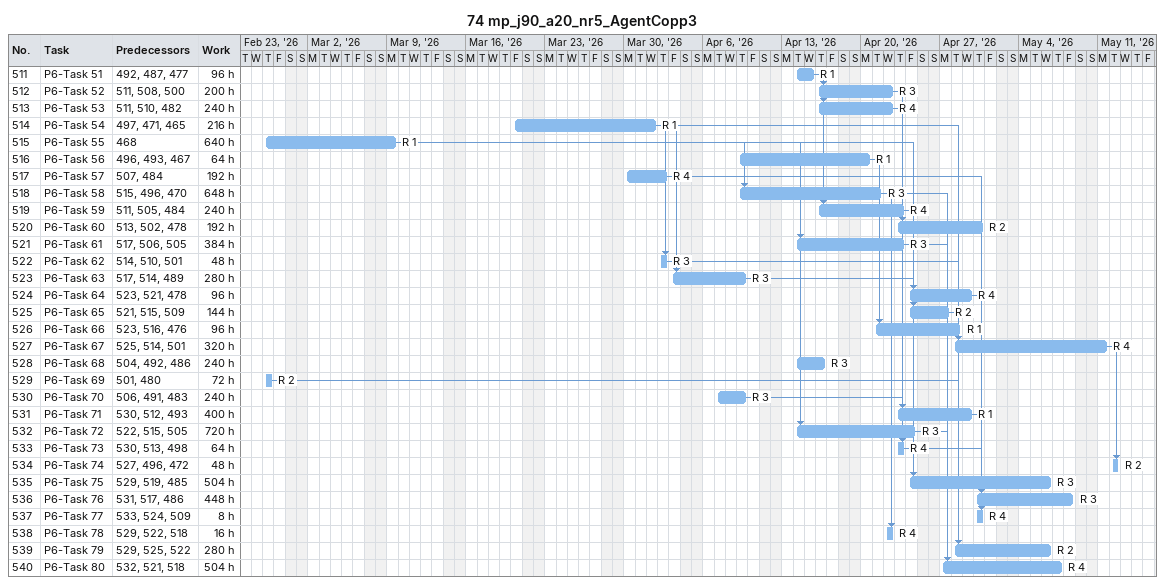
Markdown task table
74 mp_j90_a20_nr5_AgentCopp3

| ID | Task | Start | Finish | Predecessors | Resources | Work (h) |
|---|---|---|---|---|---|---|
| 511 | P6-Task 51 | 2026-04-14 | 2026-04-15 | 492, 487, 477 | R 1 | 96 |
| 512 | P6-Task 52 | 2026-04-16 | 2026-04-22 | 511, 508, 500 | R 3 | 200 |
| 513 | P6-Task 53 | 2026-04-16 | 2026-04-22 | 511, 510, 482 | R 4 | 240 |
| 514 | P6-Task 54 | 2026-03-20 | 2026-04-01 | 497, 471, 465 | R 1 | 216 |
| 515 | P6-Task 55 | 2026-02-26 | 2026-03-09 | 468 | R 1 | 640 |
| 516 | P6-Task 56 | 2026-04-09 | 2026-04-20 | 496, 493, 467 | R 1 | 64 |
| 517 | P6-Task 57 | 2026-03-30 | 2026-04-02 | 507, 484 | R 4 | 192 |
| 518 | P6-Task 58 | 2026-04-09 | 2026-04-21 | 515, 496, 470 | R 3 | 648 |
| 519 | P6-Task 59 | 2026-04-16 | 2026-04-23 | 511, 505, 484 | R 4 | 240 |
| 520 | P6-Task 60 | 2026-04-23 | 2026-04-30 | 513, 502, 478 | R 2 | 192 |
| 521 | P6-Task 61 | 2026-04-14 | 2026-04-23 | 517, 506, 505 | R 3 | 384 |
| 522 | P6-Task 62 | 2026-04-02 | 2026-04-02 | 514, 510, 501 | R 3 | 48 |
| 523 | P6-Task 63 | 2026-04-03 | 2026-04-09 | 517, 514, 489 | R 3 | 280 |
| 524 | P6-Task 64 | 2026-04-24 | 2026-04-29 | 523, 521, 478 | R 4 | 96 |
| 525 | P6-Task 65 | 2026-04-24 | 2026-04-27 | 521, 515, 509 | R 2 | 144 |
| 526 | P6-Task 66 | 2026-04-21 | 2026-04-28 | 523, 516, 476 | R 1 | 96 |
| 527 | P6-Task 67 | 2026-04-28 | 2026-05-11 | 525, 514, 501 | R 4 | 320 |
| 528 | P6-Task 68 | 2026-04-14 | 2026-04-16 | 504, 492, 486 | R 3 | 240 |
| 529 | P6-Task 69 | 2026-02-26 | 2026-02-26 | 501, 480 | R 2 | 72 |
| 530 | P6-Task 70 | 2026-04-07 | 2026-04-09 | 506, 491, 483 | R 3 | 240 |
| 531 | P6-Task 71 | 2026-04-23 | 2026-04-29 | 530, 512, 493 | R 1 | 400 |
| 532 | P6-Task 72 | 2026-04-14 | 2026-04-24 | 522, 515, 505 | R 3 | 720 |
| 533 | P6-Task 73 | 2026-04-23 | 2026-04-23 | 530, 513, 498 | R 4 | 64 |
| 534 | P6-Task 74 | 2026-05-12 | 2026-05-12 | 527, 496, 472 | R 2 | 48 |
| 535 | P6-Task 75 | 2026-04-24 | 2026-05-06 | 529, 519, 485 | R 3 | 504 |
| 536 | P6-Task 76 | 2026-04-30 | 2026-05-08 | 531, 517, 486 | R 3 | 448 |
| 537 | P6-Task 77 | 2026-04-30 | 2026-04-30 | 533, 524, 509 | R 4 | 8 |
| 538 | P6-Task 78 | 2026-04-22 | 2026-04-22 | 529, 522, 518 | R 4 | 16 |
| 539 | P6-Task 79 | 2026-04-28 | 2026-05-06 | 529, 525, 522 | R 2 | 280 |
| 540 | P6-Task 80 | 2026-04-27 | 2026-05-07 | 532, 521, 518 | R 4 | 504 |
